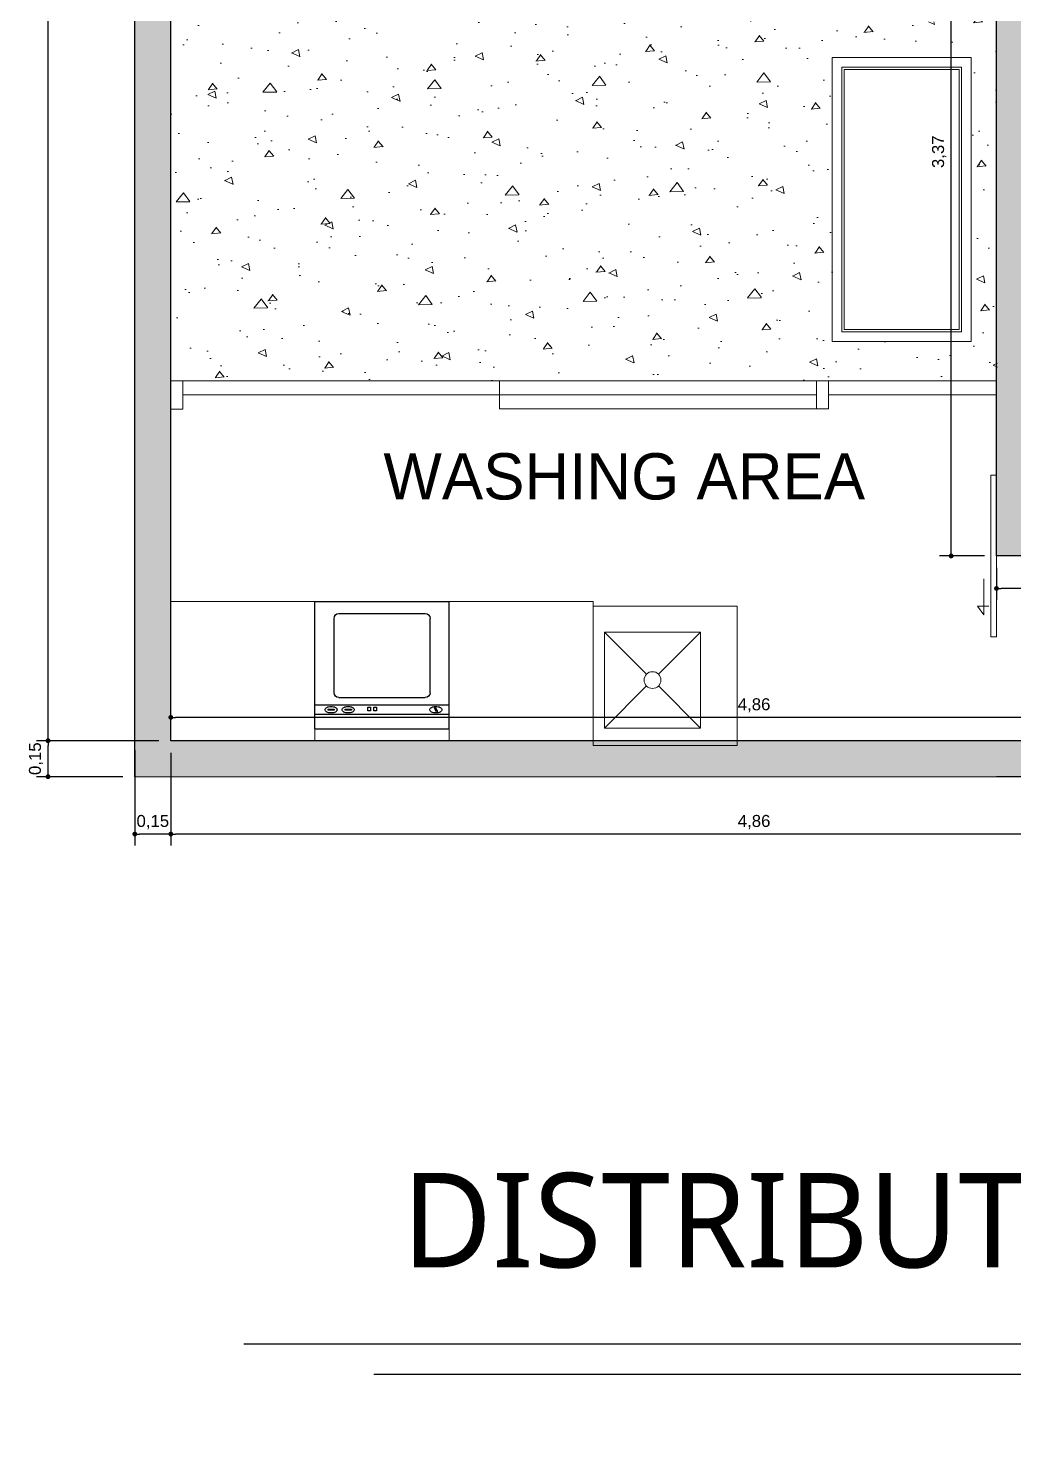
# Model space of a CAD drawing. Header units: millimetres. Extents: x 3757.5 to 3780.5, y 860.5 to 875.7.
# Drawn here: x 3757.48 to 3761.59, y 860.83 to 866.7 of the extents above; entities that cross this region are included whole.
import ezdxf

# ---------------------------------------------------------------- set-up
doc = ezdxf.new("R2010")
doc.units = ezdxf.units.MM
for name, color, linetype, lineweight in [('ACOTAMIENTO', 86, 'Continuous', 0), ('COTA', 1, 'Continuous', 18), ('paredes', 1, 'Continuous', 30), ('pisos', 252, 'Continuous', 0), ('TEXTO', 7, 'Continuous', 0), ('vegetacion', 74, 'Continuous', 0), ('ventanas', 161, 'Continuous', 5)]:
    doc.layers.add(name, color=color, linetype=linetype, lineweight=lineweight)
doc.styles.get("Standard").update_dxf_attribs({"font": 'arial.ttf'})
doc.styles.add('TEXTOS', font='AGENCYR.TTF')
doc.dimstyles.new('ARQUITECTURA', dxfattribs={"dimtxt": 0.05, "dimasz": 0.02, "dimexe": 0.048, "dimexo": 0.05, "dimgap": 0.02, "dimtad": 1, "dimtoh": 1, "dimzin": 1, "dimtxsty": 'Standard', "dimblk": 'DOT', "dimcen": 0.02, "dimazin": 0, "dimtfac": 1, "dimtmove": 0, "dimatfit": 3, "dimldrblk": 'ARCHTICK', "dimfxl": 1, "dimarcsym": 0})

# ---------------------------------------------------------------- blocks, each defined once
blk = doc.blocks.new('Wk-lavad')
at = {"color": 3}
for p, q in [((-0.2896, 0.3045), (0.2704, 0.3045)), ((-0.2896, 0.3045), (-0.2896, -0.2255)), ((0.2704, 0.3045), (0.2704, -0.2255)), ((-0.2896, 0.2445), (0.2704, 0.2445)), ((-0.2096, 0.1545), (-0.2096, -0.1555)), ((-0.1896, 0.1745), (0.1704, 0.1745)), ((0.1904, 0.1545), (0.1904, -0.1555)), ((-0.1896, -0.1755), (0.1704, -0.1755)), ((-0.2896, -0.2255), (0.2704, -0.2255))]:
    blk.add_line(p, q, dxfattribs=at)
at = {"color": 1}
blk.add_line((-0.2896, 0.2045), (0.2704, 0.2045), dxfattribs=at)
for points in [[(-0.2469, 0.2253, 0.163601), (-0.2453, 0.2205, 0.105911), (-0.2396, 0.2156, 0.069485), (-0.232, 0.2127, 0.055701), (-0.2219, 0.2116, 0.055701), (-0.2118, 0.2127, 0.069485), (-0.2042, 0.2156, 0.105911), (-0.1985, 0.2205, 0.163601), (-0.1969, 0.2253, 0.163601), (-0.1985, 0.23, 0.105911), (-0.2042, 0.2349, 0.069485), (-0.2118, 0.2378, 0.055701), (-0.2219, 0.2389, 0.055701), (-0.232, 0.2378, 0.069485), (-0.2396, 0.2349, 0.105911), (-0.2453, 0.23, 0.163601)], [(-0.1758, 0.2253, 0.163601), (-0.1742, 0.2205, 0.105911), (-0.1685, 0.2156, 0.069485), (-0.1609, 0.2127, 0.055701), (-0.1508, 0.2116, 0.055701), (-0.1408, 0.2127, 0.069485), (-0.1332, 0.2156, 0.105911), (-0.1274, 0.2205, 0.163601), (-0.1258, 0.2253, 0.163601), (-0.1274, 0.23, 0.105911), (-0.1332, 0.2349, 0.069485), (-0.1408, 0.2378, 0.055701), (-0.1508, 0.2389, 0.055701), (-0.1609, 0.2378, 0.069485), (-0.1685, 0.2349, 0.105911), (-0.1742, 0.23, 0.163601)], [(0.1893, 0.2253, 0.163601), (0.1908, 0.2205, 0.105911), (0.1966, 0.2156, 0.069485), (0.2042, 0.2127, 0.055701), (0.2143, 0.2116, 0.055701), (0.2243, 0.2127, 0.069485), (0.2319, 0.2156, 0.105911), (0.2377, 0.2205, 0.163601), (0.2392, 0.2253, 0.163601), (0.2377, 0.23, 0.105911), (0.2319, 0.2349, 0.069485), (0.2243, 0.2378, 0.055701), (0.2143, 0.2389, 0.055701), (0.2042, 0.2378, 0.069485), (0.1966, 0.2349, 0.105911), (0.1908, 0.23, 0.163601)]]:
    blk.add_lwpolyline(points, format="xyb", close=True, dxfattribs=at)
at = {"color": 3}
for points in [[(-0.234, 0.2273), (-0.234, 0.2234), (-0.2084, 0.2234), (-0.2084, 0.2273)], [(-0.1629, 0.2273), (-0.1629, 0.2234), (-0.1373, 0.2234), (-0.1373, 0.2273)], [(-0.0683, 0.2306), (-0.0683, 0.2151), (-0.0573, 0.2151), (-0.0573, 0.2306)], [(-0.044, 0.2306), (-0.044, 0.2151), (-0.0329, 0.2151), (-0.0329, 0.2306)], [(0.2208, 0.2323), (0.2174, 0.2342), (0.2086, 0.2185), (0.212, 0.2166)]]:
    blk.add_lwpolyline(points, close=True, dxfattribs=at)
for centre, start, end in [((-0.1896, 0.1545), 90, 180), ((0.1704, 0.1545), 0, 90), ((-0.1896, -0.1555), 180, 270), ((0.1704, -0.1555), 270, 0)]:
    blk.add_arc(centre, 0.02, start, end, dxfattribs=at)
blk = doc.blocks.new('_Dot')
at = {"color": 0, "linetype": 'ByBlock', "lineweight": -2}
blk.add_line((-0.5, 0), (-1, 0), dxfattribs=at)
at = {"color": 0, "linetype": 'ByBlock', "const_width": 0.5}
blk.add_lwpolyline([(-0.25, 0, 1), (0.25, 0, 1)], format="xyb", close=True, dxfattribs=at)
blk = doc.blocks.new('*D365')
at = {"color": 0, "lineweight": -2, "transparency": 16777216}
for p, q in [((3758.0737, 863.6765), (3758.0737, 863.2894)), ((3762.9337, 863.6765), (3762.9337, 863.2894)), ((3762.9137, 863.3374), (3758.0937, 863.3374))]:
    blk.add_line(p, q, dxfattribs=at)
at = {"layer": 'Defpoints', "color": 0, "transparency": 16777216}
for p in [(3758.0737, 863.7265), (3762.9337, 863.7265), (3758.0737, 863.3374)]:
    blk.add_point(p, dxfattribs=at)
at = {"color": 0, "lineweight": -2, "transparency": 16777216, "xscale": 0.02, "yscale": 0.02, "zscale": 0.02, "rotation": 180}
blk.add_blockref('_Dot', (3758.0737, 863.3374), dxfattribs=at)
at = {"color": 0, "lineweight": -2, "transparency": 16777216, "xscale": 0.02, "yscale": 0.02, "zscale": 0.02}
blk.add_blockref('_Dot', (3762.9337, 863.3374), dxfattribs=at)
at = {"color": 0, "lineweight": 0, "transparency": 16777216, "insert": (3760.5037, 863.3874), "char_height": 0.05, "attachment_point": 5}
blk.add_mtext('4,86', dxfattribs=at)
blk = doc.blocks.new('_ArchTick')
at = {"layer": 'COTA', "color": 0, "linetype": 'Continuous', "const_width": 0.15}
blk.add_lwpolyline([(-0.5, -0.5), (0.5, 0.5)], dxfattribs=at)
blk = doc.blocks.new('*D366')
at = {"color": 0, "lineweight": -2, "transparency": 16777216}
for p, q in [((3757.9237, 863.6874), (3757.9237, 863.2894)), ((3758.0737, 863.6765), (3758.0737, 863.2894)), ((3758.0537, 863.3374), (3757.9437, 863.3374))]:
    blk.add_line(p, q, dxfattribs=at)
at = {"layer": 'Defpoints', "color": 0, "transparency": 16777216}
for p in [(3757.9237, 863.7374), (3758.0737, 863.7265), (3757.9237, 863.3374)]:
    blk.add_point(p, dxfattribs=at)
at = {"color": 0, "lineweight": -2, "transparency": 16777216, "xscale": 0.02, "yscale": 0.02, "zscale": 0.02, "rotation": 180}
blk.add_blockref('_Dot', (3757.9237, 863.3374), dxfattribs=at)
at = {"color": 0, "lineweight": -2, "transparency": 16777216, "xscale": 0.02, "yscale": 0.02, "zscale": 0.02}
blk.add_blockref('_Dot', (3758.0737, 863.3374), dxfattribs=at)
at = {"color": 0, "lineweight": 0, "transparency": 16777216, "insert": (3757.9987, 863.3874), "char_height": 0.05, "attachment_point": 5}
blk.add_mtext('0,15', dxfattribs=at)
blk = doc.blocks.new('*D372')
at = {"color": 0, "lineweight": -2, "transparency": 16777216}
for p, q in [((3761.4637, 867.8665), (3761.2768, 867.8665)), ((3761.3248, 864.5165), (3761.3248, 867.8465)), ((3761.4637, 864.4965), (3761.2768, 864.4965))]:
    blk.add_line(p, q, dxfattribs=at)
at = {"layer": 'Defpoints', "color": 0, "transparency": 16777216}
for p in [(3761.3248, 867.8665), (3761.5137, 867.8665), (3761.5137, 864.4965)]:
    blk.add_point(p, dxfattribs=at)
at = {"color": 0, "lineweight": -2, "transparency": 16777216, "xscale": 0.02, "yscale": 0.02, "zscale": 0.02}
for p, rotation in [((3761.3248, 867.8665), 90), ((3761.3248, 864.4965), 270)]:
    blk.add_blockref('_Dot', p, dxfattribs=dict(at, rotation=rotation))
at = {"color": 0, "lineweight": 0, "transparency": 16777216, "insert": (3761.2748, 866.1815), "char_height": 0.05, "attachment_point": 5, "rotation": 90}
blk.add_mtext('3,37', dxfattribs=at)
blk = doc.blocks.new('*D373')
at = {"color": 0, "lineweight": -2, "transparency": 16777216}
for p, q in [((3761.5137, 864.4465), (3761.5137, 864.3131)), ((3762.9337, 864.4465), (3762.9337, 864.3131)), ((3762.9137, 864.3611), (3761.5337, 864.3611))]:
    blk.add_line(p, q, dxfattribs=at)
at = {"layer": 'Defpoints', "color": 0, "transparency": 16777216}
for p in [(3761.5137, 864.4965), (3762.9337, 864.4965), (3761.5137, 864.3611)]:
    blk.add_point(p, dxfattribs=at)
at = {"color": 0, "lineweight": -2, "transparency": 16777216, "xscale": 0.02, "yscale": 0.02, "zscale": 0.02, "rotation": 180}
blk.add_blockref('_Dot', (3761.5137, 864.3611), dxfattribs=at)
at = {"color": 0, "lineweight": -2, "transparency": 16777216, "xscale": 0.02, "yscale": 0.02, "zscale": 0.02}
blk.add_blockref('_Dot', (3762.9337, 864.3611), dxfattribs=at)
at = {"color": 0, "lineweight": 0, "transparency": 16777216, "insert": (3762.2237, 864.4111), "char_height": 0.05, "attachment_point": 5}
blk.add_mtext('1,42', dxfattribs=at)
blk = doc.blocks.new('*D329')
at = {"color": 0, "lineweight": -2, "transparency": 16777216}
for p, q in [((3758.0737, 863.7765), (3758.0737, 863.8718)), ((3762.9337, 863.7765), (3762.9337, 863.8718)), ((3762.9137, 863.8238), (3758.0937, 863.8238))]:
    blk.add_line(p, q, dxfattribs=at)
at = {"layer": 'Defpoints', "color": 0, "transparency": 16777216}
for p in [(3758.0737, 863.8238), (3758.0737, 863.7265), (3762.9337, 863.7265)]:
    blk.add_point(p, dxfattribs=at)
at = {"color": 0, "lineweight": -2, "transparency": 16777216, "xscale": 0.02, "yscale": 0.02, "zscale": 0.02, "rotation": 180}
blk.add_blockref('_Dot', (3758.0737, 863.8238), dxfattribs=at)
at = {"color": 0, "lineweight": -2, "transparency": 16777216, "xscale": 0.02, "yscale": 0.02, "zscale": 0.02}
blk.add_blockref('_Dot', (3762.9337, 863.8238), dxfattribs=at)
at = {"color": 0, "lineweight": 0, "transparency": 16777216, "insert": (3760.5037, 863.8738), "char_height": 0.05, "attachment_point": 5}
blk.add_mtext('4,86', dxfattribs=at)
blk = doc.blocks.new('*D375')
at = {"color": 0, "lineweight": -2, "transparency": 16777216}
for p, q in [((3758.0237, 872.5352), (3757.5142, 872.5352)), ((3757.5622, 863.7465), (3757.5622, 872.5152)), ((3758.0237, 863.7265), (3757.5142, 863.7265))]:
    blk.add_line(p, q, dxfattribs=at)
at = {"layer": 'Defpoints', "color": 0, "transparency": 16777216}
for p in [(3757.5622, 872.5352), (3758.0737, 872.5352), (3758.0737, 863.7265)]:
    blk.add_point(p, dxfattribs=at)
at = {"color": 0, "lineweight": -2, "transparency": 16777216, "xscale": 0.02, "yscale": 0.02, "zscale": 0.02}
for p, rotation in [((3757.5622, 872.5352), 90), ((3757.5622, 863.7265), 270)]:
    blk.add_blockref('_Dot', p, dxfattribs=dict(at, rotation=rotation))
at = {"color": 0, "lineweight": 0, "transparency": 16777216, "insert": (3757.5122, 868.1308), "char_height": 0.05, "attachment_point": 5, "rotation": 90}
blk.add_mtext('8,81', dxfattribs=at)
blk = doc.blocks.new('*D378')
at = {"color": 0, "lineweight": -2, "transparency": 16777216}
for p, q in [((3758.0237, 863.7265), (3757.5142, 863.7265)), ((3757.5622, 863.5965), (3757.5622, 863.7065)), ((3757.8737, 863.5765), (3757.5142, 863.5765))]:
    blk.add_line(p, q, dxfattribs=at)
at = {"layer": 'Defpoints', "color": 0, "transparency": 16777216}
for p in [(3757.5622, 863.7265), (3758.0737, 863.7265), (3757.9237, 863.5765)]:
    blk.add_point(p, dxfattribs=at)
at = {"color": 0, "lineweight": -2, "transparency": 16777216, "xscale": 0.02, "yscale": 0.02, "zscale": 0.02}
for p, rotation in [((3757.5622, 863.7265), 90), ((3757.5622, 863.5765), 270)]:
    blk.add_blockref('_Dot', p, dxfattribs=dict(at, rotation=rotation))
at = {"color": 0, "lineweight": 0, "transparency": 16777216, "insert": (3757.5122, 863.6515), "char_height": 0.05, "attachment_point": 5, "rotation": 90}
blk.add_mtext('0,15', dxfattribs=at)

msp = doc.modelspace()

# ---------------------------------------------------------------- hatches: boundary and pattern name
at = {"true_color": 0xb9c2b1}
h = msp.add_hatch(color=9, dxfattribs=at)
h.paths.add_polyline_path([(3768.6937, 871.2165), (3768.6937, 871.3665), (3767.2537, 871.3665), (3767.2537, 871.2165)], flags=17)
h.paths.add_polyline_path([(3761.5137, 870.2664), (3761.6637, 870.2664), (3761.6637, 871.2165), (3764.5637, 871.2165), (3764.5637, 867.8665), (3764.7137, 867.8665), (3764.7137, 871.2165), (3765.4037, 871.2165), (3765.4037, 871.3665), (3761.5136, 871.3665)], flags=17)
h.paths.add_polyline_path([(3770.4037, 871.2165), (3770.4037, 871.3665), (3768.8937, 871.3665), (3768.8937, 871.2165)], flags=17)
h.paths.add_polyline_path([(3770.5037, 869.8165), (3770.5037, 871.1665), (3770.6537, 871.1665), (3770.6537, 869.8165)], flags=17)
h.paths.add_polyline_path([(3770.6537, 869.6165), (3770.5137, 869.6165), (3770.5137, 869.0365), (3770.6377, 869.0365), (3770.6537, 869.0365)], flags=17)
h.paths.add_polyline_path([(3770.5137, 867.4265), (3770.5137, 866.8665), (3770.6637, 866.8665), (3770.6637, 867.4265)], flags=17)
h.paths.add_polyline_path([(3777.3237, 863.7265), (3777.3237, 863.5765), (3770.8137, 863.5765), (3770.8137, 863.7265), (3772.1737, 863.7265), (3772.1737, 864.2265), (3772.3237, 864.2265), (3772.3237, 863.7265)])
h.paths.add_polyline_path([(3771.6042, 866.6649), (3772.1737, 866.6665), (3772.1737, 866.1665), (3772.3237, 866.1565), (3772.3237, 866.8165), (3771.6137, 866.8071)], flags=17)
h.paths.add_polyline_path([(3767.8437, 864.5265), (3767.6937, 864.5265), (3767.6937, 863.7265), (3765.8337, 863.7265), (3765.8337, 866.4765), (3763.8837, 866.4765), (3763.8837, 866.3265), (3765.6837, 866.3265), (3765.6837, 863.7265), (3763.0837, 863.7265), (3763.0837, 866.4765), (3762.9337, 866.4765), (3762.9337, 864.6465), (3761.6637, 864.6465), (3761.6637, 866.3265), (3762.2337, 866.3265), (3762.2337, 866.4765), (3761.6637, 866.4765), (3761.6637, 867.8665), (3761.5137, 867.8665), (3761.5137, 864.4965), (3762.9337, 864.4965), (3762.9337, 863.7265), (3758.0737, 863.7265), (3758.0737, 872.5352), (3777.3199, 872.5437), (3777.3199, 872.6881), (3757.9237, 872.6881), (3757.9237, 863.5765), (3770.5637, 863.5765), (3770.5637, 863.7265), (3767.8437, 863.7265)])
h.paths.add_polyline_path([(3767.6937, 865.8965), (3767.8437, 865.8965), (3767.8437, 866.4761), (3767.6937, 866.4765)])
at = {"layer": 'vegetacion', "ltscale": 0.2}
h = msp.add_hatch(dxfattribs=at)
h.set_pattern_fill('AR-CONC', color=256, scale=0.002, angle=135, style=0)
h.set_pattern_definition([(185, (3908.1465, 692.48426), (-0.23510676, 0.2801893), [0.0381, -0.4191]), (130, (3908.1465, 692.48426), (-0.220354, -0.3200358), [0.03048, -0.33528]), (235.451, (3908.1269, 692.5076), (-0.4554605, -0.0398443), [0.03238, -0.35618]), (181.1842, (3908.07466, 692.4124), (-0.3239068, 0.4428205), [0.05715, -0.62865]), (231.6356, (3908.04767, 692.4493), (-0.6856529, -0.0141723), [0.04857, -0.53427]), (126.184, (3908.07466, 692.4124), (-0.6856528, -0.0141711), [0.04572, -0.50292]), (156, (3908.0567, 692.4663), (-0.06979054, 0.3590411), [0.0381, -0.4191]), (101, (3908.0567, 692.4663), (-0.3478824, -0.17307985), [0.03048, -0.33528]), (206.4514, (3908.0509, 692.49622), (-0.4176729, 0.1859601), [0.03238, -0.35618]), (172.5, (3908.1465, 692.48426), (-0.12394683, -0.11521094), [0, -0.331216, 0, -0.34036, 0, -0.33655]), (142.5, (3908.1465, 692.48426), (-0.236174, -0.04717945), [0, -0.194056, 0, -0.323596, 0, -0.12827]), (102.5, (3908.22661, 692.40416), (-0.18365239, 0.19985573), [0, -0.127, 0, -0.39624, 0, -0.52578]), (92.5, (3908.26253, 692.36823), (-0.24544479, 0.1735278), [0, -0.1651, 0, -0.263144, 0, -0.37338])])
h.paths.add_polyline_path([(3761.4081, 870.1984), (3760.8295, 870.1984), (3760.8295, 870.5984), (3761.4081, 870.5984)])
h.paths.add_polyline_path([(3760.8295, 870.6948), (3760.8295, 871.0948), (3761.4081, 871.0948), (3761.4081, 870.6948)])
h.paths.add_polyline_path([(3761.4081, 872.4098), (3761.4081, 871.2255), (3760.8295, 871.2255), (3760.8295, 872.4098)])
h.paths.add_polyline_path([(3760.8295, 868.7091), (3760.8295, 869.1091), (3761.4081, 869.1091), (3761.4081, 868.7091)])
h.paths.add_polyline_path([(3761.4081, 870.102), (3761.4081, 869.702), (3760.8295, 869.702), (3760.8295, 870.102)])
h.paths.add_polyline_path([(3760.8295, 869.2056), (3760.8295, 869.6056), (3761.4081, 869.6056), (3761.4081, 869.2056)])
h.paths.add_polyline_path([(3761.4081, 865.3903), (3760.8295, 865.3903), (3760.8295, 866.5746), (3761.4081, 866.5746)])
h.paths.add_polyline_path([(3761.4081, 866.7234), (3760.8295, 866.7234), (3760.8295, 867.1234), (3761.4081, 867.1234)])
h.paths.add_polyline_path([(3761.4081, 867.6199), (3761.4081, 867.2199), (3760.8295, 867.2199), (3760.8295, 867.6199)])
h.paths.add_polyline_path([(3761.4081, 867.7163), (3760.8295, 867.7163), (3760.8295, 868.1163), (3761.4081, 868.1163)])
h.paths.add_polyline_path([(3760.6809, 868.738), (3758.0737, 868.738), (3758.0737, 865.2265), (3761.5181, 865.2265), (3761.5181, 872.4783), (3760.6775, 872.4922)])
h.paths.add_polyline_path([(3761.4081, 868.2127), (3760.8295, 868.2127), (3760.8295, 868.6127), (3761.4081, 868.6127)])

# ---------------------------------------------------------------- linework, layer by layer
at = {"color": 3, "lineweight": 0}
for p, q in [((3759.8805, 864.1793), (3760.0557, 864.0041)), ((3760.2805, 864.1793), (3760.1052, 864.0041)), ((3760.0557, 863.9546), (3759.8805, 863.7793)), ((3760.1052, 863.9546), (3760.2805, 863.7793))]:
    msp.add_line(p, q, dxfattribs=at)
at = {"color": 7, "lineweight": 0, "true_color": 0xededed}
msp.add_lwpolyline([(3758.0737, 865.2265), (3761.5137, 865.2265)], dxfattribs=at)
at = {"color": 1, "lineweight": 0}
for points in [[(3761.4613, 864.4019), (3761.4613, 864.2517), (3761.434, 864.2874), (3761.4811, 864.2874)], [(3758.0737, 863.7265), (3758.6737, 863.7265), (3758.6737, 864.3065), (3758.0737, 864.3065), (3758.0737, 863.7265)], [(3759.2337, 863.7265), (3759.8337, 863.7265), (3759.8337, 864.3065), (3759.2337, 864.3065), (3759.2337, 863.7265)], [(3759.8337, 863.7069), (3760.4337, 863.7069), (3760.4337, 864.2869), (3759.8337, 864.2869), (3759.8337, 863.7069)]]:
    msp.add_lwpolyline(points, dxfattribs=at)
at = {"color": 4, "lineweight": 0}
msp.add_lwpolyline([(3759.8805, 864.1793), (3760.2805, 864.1793), (3760.2805, 863.7793), (3759.8805, 863.7793)], close=True, dxfattribs=at)
at = {"color": 3, "lineweight": 0}
msp.add_circle((3760.0805, 863.9793), 0.035, dxfattribs=at)
at = {"layer": 'ACOTAMIENTO', "color": 5, "lineweight": 30}
msp.add_lwpolyline([(3758.3775, 861.2126), (3767.4867, 861.2126), (3767.8446, 860.9556), (3770.0439, 860.9556)], dxfattribs=at)
at = {"layer": 'ACOTAMIENTO', "color": 0, "lineweight": 25}
msp.add_lwpolyline([(3758.9194, 861.0858), (3767.4459, 861.0858), (3767.8039, 860.8289), (3770.0439, 860.8289)], dxfattribs=at)
at = {"layer": 'paredes'}
for p, q in [((3761.5137, 864.4965), (3761.5137, 866.4765)), ((3762.9337, 864.4965), (3761.5137, 864.4965))]:
    msp.add_line(p, q, dxfattribs=at)
at = {"layer": 'paredes', "lineweight": 0}
for p, q in [((3758.0737, 863.5765), (3757.9237, 863.5765)), ((3761.5137, 863.5765), (3758.0737, 863.5765))]:
    msp.add_line(p, q, dxfattribs=at)
at = {"layer": 'paredes'}
for points in [[(3757.9237, 863.5765), (3757.9237, 872.6881), (3777.3237, 872.6881)], [(3758.0737, 863.7265), (3758.0737, 872.5352), (3777.3237, 872.5437)], [(3761.5137, 866.4765), (3761.5137, 867.8665), (3761.6637, 867.8665), (3761.6637, 866.4765)], [(3762.9337, 863.7265), (3758.0737, 863.7265), (3758.0737, 863.7265)], [(3767.6937, 863.5765), (3761.5137, 863.5765)]]:
    msp.add_lwpolyline(points, dxfattribs=at)
at = {"layer": 'pisos', "ltscale": 0.3}
msp.add_lwpolyline([(3761.4081, 866.5746), (3760.8295, 866.5746), (3760.8295, 865.3903), (3761.4081, 865.3903)], close=True, dxfattribs=at)
at = {"layer": 'pisos', "lineweight": 0, "ltscale": 0.3}
for points in [[(3761.3681, 866.5346), (3760.8695, 866.5346), (3760.8695, 865.4303), (3761.3681, 865.4303)], [(3761.3581, 866.5246), (3760.8795, 866.5246), (3760.8795, 865.4403), (3761.3581, 865.4403)]]:
    msp.add_lwpolyline(points, close=True, dxfattribs=at)
at = {"layer": 'ventanas', "lineweight": 0}
for points in [[(3758.1237, 865.2261), (3758.0737, 865.2265), (3758.0737, 865.109), (3758.1237, 865.109), (3758.1237, 865.2261)], [(3760.8137, 865.2265), (3760.7637, 865.2269), (3760.7637, 865.1094), (3760.8137, 865.1094), (3760.8137, 865.2265)]]:
    msp.add_lwpolyline(points, dxfattribs=at)
for points in [[(3759.4437, 865.1681), (3759.4437, 865.2261), (3758.1237, 865.2261), (3758.1237, 865.1681)], [(3760.8137, 865.1679), (3760.8137, 865.2265), (3761.5137, 865.2265), (3761.5137, 865.1679)], [(3759.4437, 865.1681), (3759.4437, 865.1094), (3760.7637, 865.1094), (3760.7637, 865.1681)], [(3761.4903, 864.8328), (3761.4903, 864.1601), (3761.5137, 864.1601), (3761.5137, 864.8328)]]:
    msp.add_lwpolyline(points, close=True, dxfattribs=at)

# ---------------------------------------------------------------- block references
at = {"lineweight": 0, "xscale": -1, "rotation": 180}
msp.add_blockref('Wk-lavad', (3758.9633, 864.081), dxfattribs=at)

# ---------------------------------------------------------------- texts
at = {"insert": (3757.3734, 861.9247), "char_height": 0.393956, "attachment_point": 1}
msp.add_mtext_dynamic_manual_height_columns('\\pi1.6642;{\\fSegoe Print|b0|i0|c0|p2;DISTRIBUTION PLANT }', width=19.508972, gutter_width=12.5, heights=[-0.4334], dxfattribs=at)
at = {"layer": 'TEXTO', "lineweight": 0, "ltscale": 0.25, "style": 'TEXTOS'}
msp.add_text('WASHING AREA', height=0.192924, dxfattribs=at).set_placement((3758.9595, 864.732))

# ---------------------------------------------------------------- dimensions: what is measured, and where the dimension line sits
at = {"lineweight": 0}
for base, p1, p2, angle, picture, middle in [((3757.5622, 872.5352), (3758.0737, 863.7265), (3758.0737, 872.5352), 90, '*D375', (3757.5122, 868.1308)), ((3761.3248, 867.8665), (3761.5137, 864.4965), (3761.5137, 867.8665), 90, '*D372', (3761.2748, 866.1815)), ((3761.5137, 864.3611), (3762.9337, 864.4965), (3761.5137, 864.4965), 180, '*D373', (3762.2237, 864.4111)), ((3758.0737, 863.8238), (3762.9337, 863.7265), (3758.0737, 863.7265), 180, '*D329', (3760.5037, 863.8738)), ((3758.0737, 863.3374), (3762.9337, 863.7265), (3758.0737, 863.7265), 180, '*D365', (3760.5037, 863.3874))]:
    dim = msp.add_linear_dim(base=base, p1=p1, p2=p2, angle=angle, dimstyle='ARQUITECTURA', dxfattribs=at)
    dim.commit()
    dim.dimension.update_dxf_attribs({"geometry": picture, "text_midpoint": middle})
for base, p1, p2, angle, picture, middle in [((3757.5622, 863.7265), (3757.9237, 863.5765), (3758.0737, 863.7265), 90, '*D378', (3757.5622, 863.6515)), ((3757.9237, 863.3374), (3758.0737, 863.7265), (3757.9237, 863.7374), 180, '*D366', (3757.9987, 863.3374))]:
    dim = msp.add_linear_dim(base=base, p1=p1, p2=p2, angle=angle, dimstyle='ARQUITECTURA', dxfattribs=at)
    dim.commit()
    dim.dimension.update_dxf_attribs({"geometry": picture, "text_midpoint": middle, "dimtype": 160})

doc.saveas('drawing.dxf')
